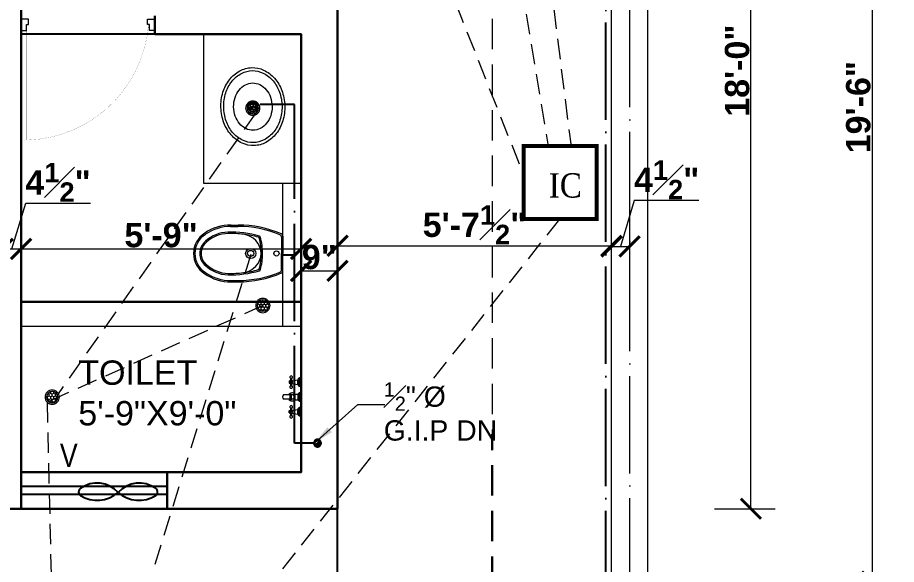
# Model space of a CAD drawing. Header units: feet. Extents: x 18471 to 30550, y -13540 to -11719.
# Drawn here: x 19009.2 to 19225.8, y -13185.5 to -13050.7 of the extents above; entities that cross this region are included whole.
import ezdxf

# ---------------------------------------------------------------- set-up
doc = ezdxf.new("R2010")
doc.units = ezdxf.units.FT
doc.header["$MEASUREMENT"] = 0
doc.header["$PDMODE"] = 2
for name, pattern in [('ACAD_ISO03W100', [30, 12, -18]), ('ACAD_ISO04W100', [30, 24, -3, 0, -3]), ('DASHED', [0.75, 0.5, -0.25])]:
    doc.linetypes.add(name, pattern=pattern)
doc.layers.get('0').update_dxf_attribs({"lineweight": 30})
for name, color, linetype in [('BLK_1_FLR_0_BATH', 7, 'Continuous'), ('BLK_1_FLR_0_CHAJJA', 7, 'Continuous'), ('BLK_1_FLR_0_WATER_CLOSET', 7, 'Continuous'), ('W2', 173, 'Continuous')]:
    doc.layers.add(name, color=color, linetype=linetype)
doc.layers.add('BLK_1_FLR_0_BLT_UP_AREA', color=25, linetype='Continuous', true_color=0x995f4c, plot=False)
for name, color, linetype, lineweight in [('center line', 253, 'ACAD_ISO04W100', 5), ('CWS', 94, 'Continuous', 9), ('DIM', 7, 'Continuous', 18), ('DOOR', 32, 'Continuous', 13), ('FIX', 212, 'Continuous', 13), ('HATCH', 9, 'Continuous', 20), ('JOINERY TEXT', 193, 'Continuous', 0), ('P & B WALL', 7, 'Continuous', 30), ('P-SOIL', 6, 'Continuous', 18), ('P-TEXT', 7, 'Continuous', 13), ('P-WASTE', 130, 'Continuous', 18), ('PL-C.W.S', 90, 'ACAD_ISO04W100', 25), ('PROJ', 30, 'ACAD_ISO03W100', 13), ('pub health ser', 22, 'Continuous', 30), ('SANIT_FIXTURES', 13, 'Continuous', 15), ('TEXT', 7, 'Continuous', 30), ('WALL', 10, 'Continuous', 30), ('wall 2', 7, 'Continuous', 40)]:
    doc.layers.add(name, color=color, linetype=linetype, lineweight=lineweight)
doc.styles.add('AR. TEXT 01', font='arialbd.ttf')
doc.styles.add('p.h tex', font='techb___.ttf')
doc.styles.add('PLU', font='times.ttf', dxfattribs={"width": 0.9})
doc.styles.get("Standard").update_dxf_attribs({"font": 'ARIALN.TTF'})
doc.styles.add('TEX02', font='GARA.TTF')
doc.dimstyles.new('DIM 50', dxfattribs={"dimtxt": 6, "dimasz": 3, "dimexe": 6, "dimexo": 4, "dimgap": 0.3125, "dimtad": 1, "dimzin": 3, "dimdsep": 46, "dimlunit": 4, "dimtxsty": 'AR. TEXT 01', "dimblk": 'DOT', "dimcen": 0.09, "dimclrd": 5, "dimclre": 5, "dimclrt": 5, "dimazin": 0, "dimtfac": 0.8, "dimtofl": 0, "dimtmove": 1, "dimatfit": 3, "dimfxl": 6, "dimfxlon": 1, "dimfrac": 1, "dimtolj": 1, "dimtzin": 0, "dimlwd": -1, "dimlwe": -1, "dimarcsym": 1})

# ---------------------------------------------------------------- blocks, each defined once
blk = doc.blocks.new('_ArchTick')
at = {"color": 0, "linetype": 'ByBlock', "const_width": 0.15}
blk.add_lwpolyline([(-0.5, -0.5), (0.5, 0.5)], dxfattribs=at)
blk = doc.blocks.new('*D235')
at = {"layer": 'Defpoints', "color": 0, "ltscale": 5, "transparency": 16777216}
for p in [(19164.58082653901, -12955.77760504758), (19189.95160185225, -12955.77760504758), (19088.08082653901, -13171.77760504758)]:
    blk.add_point(p, dxfattribs=at)
at = {"layer": 'DIM', "ltscale": 5, "transparency": 16777216}
for p, q in [((19180.95160185225, -12955.77760504758), (19195.95160185225, -12955.77760504758)), ((19189.95160185225, -13171.77760504758), (19189.95160185225, -12955.77760504758)), ((19180.95160185225, -13171.77760504758), (19195.95160185225, -13171.77760504758))]:
    blk.add_line(p, q, dxfattribs=at)
at = {"layer": 'DIM', "ltscale": 5, "transparency": 16777216, "xscale": 5, "yscale": 5, "zscale": 5}
for p, rotation in [((19189.95160185225, -12955.77760504758), 90), ((19189.95160185225, -13171.77760504758), 270)]:
    blk.add_blockref('_ArchTick', p, dxfattribs=dict(at, rotation=rotation))
at = {"layer": 'DIM', "ltscale": 5, "transparency": 16777216, "insert": (19186.57361754119, -13063.77760504758), "char_height": 6, "attachment_point": 5, "rotation": 90, "style": 'AR. TEXT 01'}
blk.add_mtext('\\A1;18\'-0"', dxfattribs=at)
blk = doc.blocks.new('Bide3')
for p, q in [((3.030474163774328, 1.64587500000027), (2.581068003226159, 1.64587500000027)), ((3.030474163774328, 1.56750000000045), (2.581068003226159, 1.56750000000045)), ((0, 0.99816597431277), (0, 0)), ((0.07837499999982, 0.94650474082357), (0.07837499999982, 0)), ((0, -0.99816597431186), (0, 0)), ((0.07837499999982, -0.9465047408225498), (0.07837499999982, 0)), ((3.030474163774328, -1.567499999999538), (2.581068003226159, -1.567499999999538)), ((3.030474163774328, -1.645874999999358), (2.581068003226159, -1.645874999999358))]:
    blk.add_line(p, q)
for centre, radius in [((0.3683625000002199, 0), 0.15283125), ((1.857487500000619, 0), 0.29390625), ((1.857487500000619, 0), 0.17634375)]:
    blk.add_circle(centre, radius)
for centre, radius, start, end in [((2.581068003226159, -4.624124999999366), 6.269999999999997, 90, 113.4601464925223), ((2.581068003226159, -4.624124999999366), 6.191625000000001, 90, 112.9740761476364), ((3.010154033268348, -0.995257543457), 2.641210710983874, 55.10129047885762, 90.4408089055502), ((3.010154033268348, -0.995257543457), 2.562835710983875, 55.10129047885762, 90.4408089055502), ((0.14107500000023, 0.99816597431277), 0.141075, 113.4601464925223, 180), ((0.21945000000005, 0.94650474082357), 0.141075, 112.9740761476364, 180), ((2.424646044922948, -0.05901609533862), 1.179960323554583, 97.2221090604311, 177.1331370409893), ((3.048877600748939, -5.032118789717967), 6.27045156825798, 88.75953023585043, 105.7777155424058), ((3.04105198581703, -4.99249102878764), 6.151792649778482, 97.14106631433752, 105.3934506340682), ((3.04105198581703, -4.99249102878764), 6.151792649778482, 88.8337232916008, 97.14106631432459), ((3.10784969047415, -0.78193072605245), 1.94083722242934, 47.44636179633839, 88.27524123241189), ((3.10308085896497, -0.78954019406319), 2.028043440197528, 47.49351988268332, 87.69564118244533), ((3.789065712392017, 0.00495292743653), 1.298472746638257, 359.7938897375645, 57.87335126201214), ((3.789065712392017, 0.00495292743653), 1.376847746638254, 359.7938897375645, 57.87335126201214), ((4.69466250000028, 0), 3.526874999999998, 164.2254022193193, 180), ((4.69466250000028, 0), 3.4485, 164.9675782764616, 180), ((1.360953128212599, 0.9417485094638799), 0.0627, 105.7780258989629, 164.2254022193193), ((1.424727234538289, 0.8781600080216097), 0.0627, 105.3934506340682, 164.9675782764616), ((3.899970908413017, 0.00441855450845), 0.8273613736125613, 359.7204865163672, 50.72212974896304), ((3.899970908413017, 0.00441855450845), 0.9057363736125617, 359.7204865163672, 50.72212974896304), ((4.69466250000028, 0), 3.526874999999998, 180, 195.7745977806806), ((2.424646044922948, 0.05901609533964), 1.179960323554583, 182.8668629590107, 262.7778909395689), ((4.69466250000028, 0), 3.4485, 180, 195.0324217235381), ((3.899970908413017, -0.00441855450754), 0.9057363736125617, 309.277870251037, 0.27951348363282), ((3.789065712392017, -0.00495292743574), 1.376847746638254, 302.1266487379879, 0.20611026243552), ((3.899970908413017, -0.00441855450754), 0.8273613736125613, 309.277870251037, 0.27951348363282), ((3.789065712392017, -0.00495292743574), 1.298472746638257, 302.1266487379879, 0.20611026243552), ((0.14107500000023, -0.99816597431186), 0.141075, 180, 246.5398535074776), ((0.21945000000005, -0.9465047408225498), 0.141075, 180, 247.0259238523635), ((1.360953128212599, -0.9417485094629698), 0.0627, 195.7745977806806, 254.2219741010371), ((3.048877600748939, 5.03211878971888), 6.27045156825798, 254.2222844575941, 271.2404697641495), ((1.424727234538289, -0.8781600080207), 0.0627, 195.0324217235381, 254.6065493659318), ((3.04105198581703, 4.992491028788546), 6.151792649778482, 254.6065493659318, 262.8589336856625), ((3.10784969047415, 0.78193072605325), 1.94083722242934, 271.7247587675881, 312.5536382036616), ((3.10308085896497, 0.78954019406422), 2.028043440197528, 272.3043588175547, 312.5064801173166), ((2.581068003226159, 4.62412500000016), 6.269999999999997, 246.5398535074776, 270), ((2.581068003226159, 4.62412500000016), 6.191625000000001, 247.0259238523635, 270), ((3.04105198581703, 4.992491028788546), 6.151792649778482, 262.8589336856754, 271.1662767083992), ((3.010154033268348, 0.9952575434577999), 2.641210710983874, 269.5591910944498, 304.8987095211424), ((3.010154033268348, 0.9952575434577999), 2.562835710983875, 269.5591910944498, 304.8987095211424)]:
    blk.add_arc(centre, radius, start, end)
blk = doc.blocks.new('Sink - Oval top')
at = {"layer": 'SANIT_FIXTURES'}
for p, q in [((-1, 0), (1, 0)), ((0, 1), (0, -1))]:
    blk.add_line(p, q, dxfattribs=at)
at = {"layer": 'SANIT_FIXTURES', "linetype": 'Continuous'}
for points in [[(-12.23371880354079, 0.3941914712608, 0.11763425658833), (-11.46456229543957, -3.361933235489118, 0.10446927966709), (-8.87874869107043, -6.80354197365057, 0.09001578960148), (-5.08275770067667, -9.07230980749051, 0.08191994915922), (-0.32272801227327, -10.01585280257211, 0.08191994915921), (4.488169920880968, -9.380701564817908, 0.09001578960148), (8.42234235915578, -7.361012898479428, 0.10446927966709), (11.22435122606941, -4.093009071543407, 0.11763425658833), (12.23371880354091, -0.3941914712608, 0.11763425658831), (11.46456229543992, 3.361933235488778, 0.10446927966708), (8.87874869107043, 6.80354197365057, 0.09001578960149), (5.082757700676318, 9.07230980749068, 0.08191994915921), (0.32272801227327, 10.01585280257211, 0.08191994915921), (-4.488169920880856, 9.38070156481797, 0.09001578960148), (-8.42234235915578, 7.361012898479428, 0.1044692796671), (-11.22435122606919, 4.09300907154363, 0.11763425658834)], [(-11.28627986850119, 0.15905971647373, 0.11862170018641), (-10.51590095791209, -3.253161772358108, 0.10467817218111), (-8.07180335056012, -6.358618019863338, 0.08956206646917), (-4.53769919322235, -8.3669719296098, 0.08118469889122), (-0.1289739026696, -9.151503558114367, 0.08118469889123), (4.300109150126218, -8.4915248651846, 0.08956206646918), (7.88940670821262, -6.58356242812761, 0.1046781721811), (10.42004782883111, -3.548216131892448, 0.1186217001864), (11.28627986850119, -0.15905971647362, 0.11862170018639), (10.51590095791221, 3.253161772358, 0.10467817218111), (8.07180335056012, 6.358618019863338, 0.08956206646918), (4.53769919322212, 8.36697192960992, 0.08118469889122), (0.1289739026696, 9.151503558114428, 0.08118469889121), (-4.300109150125877, 8.49152486518483, 0.08956206646917), (-7.88940670821262, 6.58356242812761, 0.1046781721811), (-10.42004782883111, 3.548216131892448, 0.11862170018639)], [(-7.4204523890329, 0.08298767816018, 0.11828256738568), (-6.907065465214477, -2.167464938077499, 0.10460745953773), (-5.29479147071208, -4.20998819202941, 0.0897179636261), (-2.966599981142509, -5.528122152688068, 0.08143608252771), (-0.06751351878552, -6.036810076758798, 0.08143608252772), (2.842224378240528, -5.59308596097787, 0.08971796362613), (5.199312936802018, -4.327350491993339, 0.10460745953769), (6.85686365682659, -2.321395784920349, 0.11828256738567), (7.420452389033017, -0.08298767816018, 0.1182825673857), (6.907065465214477, 2.16746493807761, 0.10460745953771), (5.29479147071208, 4.20998819202941, 0.08971796362613), (2.96659998114262, 5.528122152687839, 0.08143608252774), (0.06751351878552, 6.036810076758798, 0.08143608252772), (-2.84222437824064, 5.59308596097787, 0.08971796362612), (-5.199312936802018, 4.327350491993339, 0.1046074595377), (-6.85686365682648, 2.321395784920349, 0.11828256738567)]]:
    blk.add_lwpolyline(points, format="xyb", close=True, dxfattribs=at)
at = {"layer": 'SANIT_FIXTURES'}
for radius in [1.5, 1]:
    blk.add_circle((0, 0), radius, dxfattribs=at)
blk = doc.blocks.new('*D236')
at = {"layer": 'Defpoints', "color": 0, "transparency": 16777216}
for p in [(19155.58082653898, -13106.94402793159), (19088.080826539, -13122.03543892848), (19155.58082653898, -13122.03543892848)]:
    blk.add_point(p, dxfattribs=at)
at = {"layer": 'DIM', "ltscale": 5, "transparency": 16777216}
for p, q in [((19088.080826539, -13115.94402793159), (19088.080826539, -13100.94402793159)), ((19155.58082653898, -13115.94402793159), (19155.58082653898, -13100.94402793159)), ((19088.080826539, -13106.94402793159), (19155.58082653898, -13106.94402793159))]:
    blk.add_line(p, q, dxfattribs=at)
at = {"layer": 'DIM', "transparency": 16777216, "xscale": 5, "yscale": 5, "zscale": 5, "rotation": 180}
blk.add_blockref('_ArchTick', (19088.080826539, -13106.94402793159), dxfattribs=at)
at = {"layer": 'DIM', "transparency": 16777216, "xscale": 5, "yscale": 5, "zscale": 5}
blk.add_blockref('_ArchTick', (19155.58082653898, -13106.94402793159), dxfattribs=at)
at = {"layer": 'DIM', "transparency": 16777216, "insert": (19121.83082653899, -13101.76612793159), "char_height": 6, "attachment_point": 5, "style": 'AR. TEXT 01'}
blk.add_mtext('\\A1;5\'-7{\\H0.800000x;\\S1#2;}"', dxfattribs=at)
blk = doc.blocks.new('A$Cb508cf72')
at = {"layer": 'DOOR'}
for points in [[(1.593954704861969, 31.97784954943927), (1.593954704861969, 33.65484954940621), (2.1666480381682, 33.65484954940621), (2.1666480381682, 35.22784954936651), (-1.86284451e-05, 35.22784954936651), (-1.86284451e-05, 31.97784954943927), (1.593954704861969, 31.97784954943927)], [(37.4060080396448, 31.97784954943927), (37.4060080396448, 33.65484954940621), (36.83331470633857, 33.65484954940621), (36.83331470633857, 35.22784954936651), (38.99998137295188, 35.22784954936651), (38.99998137295188, 31.97784954943927), (37.4060080396448, 31.97784954943927)]]:
    blk.add_lwpolyline(points, dxfattribs=at)
at = {"layer": 'DOOR', "const_width": 0.03635174400107}
blk.add_lwpolyline([(37.11966137299896, 33.65484954940621, -0.38341128429114), (1.68249406036921, 0.01781754833064, -0.4142135623731)], format="xyb", dxfattribs=at)
blk.add_lwpolyline([(1.68249406036921, 0.01781754833064), (1.68249406036921, 33.34024954930646), (2.19304287509294, 33.34024954930646), (2.19304287509294, 0.01781754833064)], dxfattribs=at)
blk = doc.blocks.new('*D254')
at = {"layer": 'Defpoints', "color": 0, "ltscale": 5, "transparency": 16777216}
for p in [(19160.08082653909, -12955.77760504756), (19075.72018883907, -13189.77760504758), (19219.81440846907, -13189.77760504758)]:
    blk.add_point(p, dxfattribs=at)
at = {"layer": 'DIM', "ltscale": 5, "transparency": 16777216}
for p, q in [((19210.81440846907, -12955.77760504756), (19225.81440846908, -12955.77760504756)), ((19219.81440846907, -12955.77760504756), (19219.81440846907, -13189.77760504758)), ((19210.81440846907, -13189.77760504758), (19225.81440846908, -13189.77760504758))]:
    blk.add_line(p, q, dxfattribs=at)
at = {"layer": 'DIM', "ltscale": 5, "transparency": 16777216, "xscale": 5, "yscale": 5, "zscale": 5}
for p, rotation in [((19219.81440846907, -12955.77760504756), 90), ((19219.81440846907, -13189.77760504758), 270)]:
    blk.add_blockref('_ArchTick', p, dxfattribs=dict(at, rotation=rotation))
at = {"layer": 'DIM', "ltscale": 5, "transparency": 16777216, "insert": (19216.43642415802, -13072.77760504757), "char_height": 6, "attachment_point": 5, "rotation": 90, "style": 'AR. TEXT 01'}
blk.add_mtext('\\A1;19\'-6"', dxfattribs=at)
blk = doc.blocks.new('*D270')
at = {"layer": 'Defpoints', "color": 0, "ltscale": 5, "transparency": 16777216}
for p in [(19010.08082653898, -13107.73321783499), (19005.580826539, -13135.97498492539), (19010.08082653898, -13152.26208844825)]:
    blk.add_point(p, dxfattribs=at)
at = {"layer": 'DIM', "ltscale": 5, "transparency": 16777216}
for p, q in [((19007.83082653899, -13107.73321783499), (19011.21734512699, -13096.44482254167)), ((19011.21734512699, -13096.44482254167), (19027.16949383094, -13096.44482254167)), ((19005.580826539, -13116.73321783499), (19005.580826539, -13101.73321783499)), ((19010.08082653898, -13116.73321783499), (19010.08082653898, -13101.73321783499)), ((19005.580826539, -13107.73321783499), (19010.08082653898, -13107.73321783499))]:
    blk.add_line(p, q, dxfattribs=at)
at = {"layer": 'DIM', "ltscale": 5, "transparency": 16777216, "xscale": 5, "yscale": 5, "zscale": 5, "rotation": 180}
blk.add_blockref('_ArchTick', (19005.580826539, -13107.73321783499), dxfattribs=at)
at = {"layer": 'DIM', "ltscale": 5, "transparency": 16777216, "xscale": 5, "yscale": 5, "zscale": 5}
blk.add_blockref('_ArchTick', (19010.08082653898, -13107.73321783499), dxfattribs=at)
at = {"layer": 'DIM', "ltscale": 5, "transparency": 16777216, "insert": (19019.19341947896, -13091.31267724836), "char_height": 6, "attachment_point": 5, "style": 'AR. TEXT 01'}
blk.add_mtext('\\A1;4{\\H0.8x;\\S1#2;}"', dxfattribs=at)
blk = doc.blocks.new('*D271')
at = {"layer": 'Defpoints', "color": 0, "ltscale": 5, "transparency": 16777216}
for p in [(19079.080826539, -13107.73321783499), (19079.080826539, -13140.34724133011), (19010.08082653898, -13152.26208844825)]:
    blk.add_point(p, dxfattribs=at)
at = {"layer": 'DIM', "ltscale": 5, "transparency": 16777216}
for p, q in [((19010.08082653898, -13116.73321783499), (19010.08082653898, -13101.73321783499)), ((19079.080826539, -13116.73321783499), (19079.080826539, -13101.73321783499)), ((19010.08082653898, -13107.73321783499), (19079.080826539, -13107.73321783499))]:
    blk.add_line(p, q, dxfattribs=at)
at = {"layer": 'DIM', "ltscale": 5, "transparency": 16777216, "xscale": 5, "yscale": 5, "zscale": 5, "rotation": 180}
blk.add_blockref('_ArchTick', (19010.08082653898, -13107.73321783499), dxfattribs=at)
at = {"layer": 'DIM', "ltscale": 5, "transparency": 16777216, "xscale": 5, "yscale": 5, "zscale": 5}
blk.add_blockref('_ArchTick', (19079.080826539, -13107.73321783499), dxfattribs=at)
at = {"layer": 'DIM', "ltscale": 5, "transparency": 16777216, "insert": (19044.58082653899, -13104.35523352394), "char_height": 6, "attachment_point": 5, "style": 'AR. TEXT 01'}
blk.add_mtext('\\A1;5\'-9"', dxfattribs=at)
blk = doc.blocks.new('*D272')
at = {"layer": 'Defpoints', "color": 0, "ltscale": 5, "transparency": 16777216}
for p in [(19088.080826539, -13113.13941374893), (19079.080826539, -13140.34724133011), (19088.080826539, -13146.23085183829)]:
    blk.add_point(p, dxfattribs=at)
at = {"layer": 'DIM', "ltscale": 5, "transparency": 16777216}
for p, q in [((19079.080826539, -13122.13941374893), (19079.080826539, -13107.13941374893)), ((19088.080826539, -13122.13941374893), (19088.080826539, -13107.13941374893)), ((19079.080826539, -13113.13941374893), (19088.080826539, -13113.13941374893))]:
    blk.add_line(p, q, dxfattribs=at)
at = {"layer": 'DIM', "ltscale": 5, "transparency": 16777216, "xscale": 5, "yscale": 5, "zscale": 5, "rotation": 180}
blk.add_blockref('_ArchTick', (19079.080826539, -13113.13941374893), dxfattribs=at)
at = {"layer": 'DIM', "ltscale": 5, "transparency": 16777216, "xscale": 5, "yscale": 5, "zscale": 5}
blk.add_blockref('_ArchTick', (19088.080826539, -13113.13941374893), dxfattribs=at)
at = {"layer": 'DIM', "ltscale": 5, "transparency": 16777216, "insert": (19083.580826539, -13109.76142943788), "char_height": 6, "attachment_point": 5, "style": 'AR. TEXT 01'}
blk.add_mtext('\\A1;9"', dxfattribs=at)
blk = doc.blocks.new('*D296')
at = {"layer": 'Defpoints', "color": 0, "transparency": 16777216}
for p in [(19160.080826539, -13107.11199366298), (19155.58082653898, -13122.03543892848), (19160.080826539, -13122.03543892848)]:
    blk.add_point(p, dxfattribs=at)
at = {"layer": 'DIM', "ltscale": 5, "transparency": 16777216}
for p, q in [((19161.21577406663, -13095.82884366298), (19157.83082653899, -13107.11199366298)), ((19177.15677406663, -13095.82884366298), (19161.21577406663, -13095.82884366298)), ((19155.58082653898, -13116.11199366298), (19155.58082653898, -13101.11199366298)), ((19160.080826539, -13116.11199366298), (19160.080826539, -13101.11199366298)), ((19155.58082653898, -13107.11199366298), (19160.080826539, -13107.11199366298))]:
    blk.add_line(p, q, dxfattribs=at)
at = {"layer": 'DIM', "transparency": 16777216, "xscale": 5, "yscale": 5, "zscale": 5, "rotation": 180}
blk.add_blockref('_ArchTick', (19155.58082653898, -13107.11199366298), dxfattribs=at)
at = {"layer": 'DIM', "transparency": 16777216, "xscale": 5, "yscale": 5, "zscale": 5}
blk.add_blockref('_ArchTick', (19160.080826539, -13107.11199366298), dxfattribs=at)
at = {"layer": 'DIM', "transparency": 16777216, "insert": (19169.18627406663, -13090.70194366299), "char_height": 6, "attachment_point": 5, "style": 'AR. TEXT 01'}
blk.add_mtext('\\A1;4{\\H0.800000x;\\S1#2;}"', dxfattribs=at)
blk = doc.blocks.new('SDSD')
at = {"layer": 'P-WASTE'}
h = blk.add_hatch(dxfattribs=at)
h.set_pattern_fill('HONEY', color=1, scale=5, angle=89.99999999999999, style=0)
h.set_pattern_definition([(90, (-50211.70994705233, 107515.0274732832), (-0.9610410944236026, 1.664572011413838), [1.109714674275892, -2.219429348551784]), (210.0000000065067, (-50211.70994705233, 107515.0274732832), (-0.9610411007230739, -1.664572007776834), [1.109714674057612, -2.219429348115224]), (149.9999999934931, (-50211.70994705233, 107515.0274732832), (-1.922082195146676, 3.6370019e-09), [-2.219429348115224, 1.109714674057612])])
edge = h.paths.add_edge_path()
edge.add_ellipse((782.6991829816105, -7166.742797922514), major_axis=(2.510997668090563, 2.510997668090568), ratio=0.9999999999971002, start_angle=0, end_angle=360, ccw=False)
at = {"layer": 'P-WASTE', "extrusion": (0, 0, -1)}
for centre, major_axis, ratio, start_param, end_param in [((782.6991829816105, -7166.742797922309), (3.113637108428522, 3.113637108428522), 0.99999999999766, 3.141592653458931, 9.424777960638515), ((782.6991829816105, -7166.742797922514), (3.113637108428516, 3.113637108428521), 0.9999999999953298, 3.141592653458931, 9.424777960638515), ((782.6991829816105, -7166.742797922309), (2.510997668090565, 2.510997668090568), 0.9999999999971, 3.141592653459396, 9.424777960638982), ((782.6991829816105, -7166.742797922514), (2.510997668090565, 2.510997668090568), 0.9999999999971, 3.141592653459396, 9.424777960638982)]:
    blk.add_ellipse(centre, major_axis=major_axis, ratio=ratio, start_param=start_param, end_param=end_param, dxfattribs=at)
blk = doc.blocks.new('fdfff')
at = {"layer": 'FIX'}
for p, q in [((-439.9936460015013, -5099.794814732304, 0.20762841340752), (-439.9936460015013, -5098.092338620205, 0.20762841340752)), ((-439.7870236596209, -5098.078081011102, 0.22817528969225), (-439.7870236596209, -5099.809340666404, 0.20762841340752)), ((-439.6376845878258, -5098.23440669429, 0.22817528969225), (-439.6376845878258, -5099.652746658321, 0.22817528969225)), ((-438.2163880382141, -5098.639274051369, 1.070132213926159), (-439.5423170475113, -5098.413384540116, 1.070132213926159)), ((-439.5423170475113, -5098.413384540116, 1.070132213926159), (-439.5423170475113, -5099.473768812393, 1.070132213926159)), ((-438.2163880382141, -5099.247879301241, 1.070132213926159), (-439.5423170475113, -5099.473768812393, 1.070132213926159)), ((-437.8761535013033, -5098.079588376322, 1.070132213926159), (-438.205106988811, -5098.079588376322, 1.070132213926159)), ((-438.205106988811, -5098.079588376322, 1.070132213926159), (-438.205106988811, -5098.110718818439, 1.070132213926159)), ((-438.205106988811, -5099.807564976261, 1.070132213926159), (-438.205106988811, -5099.776434534056, 1.070132213926159)), ((-437.8761535013033, -5099.807564976261, 1.070132213926159), (-438.205106988811, -5099.807564976261, 1.070132213926159)), ((-438.1502720053247, -5098.557215489591, 1.070132213926159), (-437.9310915181995, -5098.557215489591, 1.070132213926159)), ((-438.1502720053247, -5099.329937862909, 1.070132213926159), (-437.9310915181995, -5099.329937862909, 1.070132213926159)), ((-437.9572165929129, -5098.160090196818, 1.070132213926159), (-438.1241469305241, -5098.160090196818, 1.070132213926159)), ((-437.9572165929129, -5099.727063155762, 1.070132213926159), (-438.1241469305241, -5099.727063155762, 1.070132213926159)), ((-437.8761535013033, -5098.079588376322, 1.070132213926159), (-437.8761535013033, -5098.110718818439, 1.070132213926159)), ((-437.8761535013033, -5099.807564976261, 1.070132213926159), (-437.8761535013033, -5099.776434534056, 1.070132213926159)), ((-437.8564111968151, -5098.635829710431, 1.070132213926159), (-437.8564111968151, -5098.711869751176, 1.070132213926159)), ((-437.8564111968151, -5099.251323642151, 1.070132213926159), (-437.8564111968151, -5099.17528360142, 1.070132213926159)), ((-437.7329530385032, -5098.636270803428, 1.070132213926159), (-437.7329530385032, -5099.250882549073, 1.070132213926159)), ((-437.6711387261166, -5098.666774950295, 1.070132213926159), (-437.7329530385032, -5098.666774950295, 1.070132213926159)), ((-437.6711387261166, -5099.220378402307, 1.070132213926159), (-437.7329530385032, -5099.220378402307, 1.070132213926159)), ((-437.6711387261166, -5098.666774950295, 1.070132213926159), (-437.6711387261166, -5099.220378402307, 1.070132213926159)), ((-437.6100551688286, -5098.729148853403, 1.070132213926159), (-437.6100551688286, -5099.158004499201, 1.070132213926159)), ((-439.9936460015013, -5101.40166845412, -0.64357942327109), (-439.9936460015013, -5103.104144566191, -0.64357942327109)), ((-439.7870236596209, -5101.387410844953, -0.62303254698635), (-439.7870236596209, -5103.118670500254, -0.64357942327109)), ((-439.6376845878258, -5101.544018196008, -0.62303254698635), (-439.6376845878258, -5102.962076492151, -0.62303254698635)), ((-438.9422280378346, -5101.643157002909, 1.070132213926159), (-439.6376845878258, -5101.643157002909, 1.070132213926159)), ((-438.9422280378346, -5101.643157002909, 1.070132213926159), (-438.9422280378346, -5102.885394816667, 1.070132213926159)), ((-438.9074385237178, -5101.628709930708, 1.070132213926159), (-438.9074385237178, -5102.899841888831, 1.070132213926159)), ((-438.5638060339259, -5101.784066761458), (-438.0423340749984, -5101.784066761458)), ((-438.0423340749984, -5102.888360252912, 1.070132213926159), (-438.0423340749984, -5101.579353504671, 1.070132213926159)), ((-438.0177171031244, -5102.894312139317, 1.070132213926159), (-438.0177171031244, -5101.573401618288, 1.070132213926159)), ((-437.8198283457022, -5101.573401618288, 1.070132213926159), (-437.8198283457022, -5102.894312139317, 1.070132213926159)), ((-437.7952113737118, -5101.579353504671, 1.070132213926159), (-437.7952113737118, -5102.888360252912, 1.070132213926159)), ((-437.7952113737118, -5101.784066761458), (-436.3390548183232, -5101.784066761458)), ((-438.9422280378346, -5102.885394816667, 1.070132213926159), (-439.6376845878258, -5102.885394816667, 1.070132213926159)), ((-438.5638060339259, -5102.74448505808), (-438.0423340749984, -5102.74448505808)), ((-437.7952113737118, -5102.74448505808), (-436.3390548183232, -5102.74448505808)), ((-439.9936460015013, -5104.733495657638, 0.20762841340752), (-439.9936460015013, -5106.435971769708, 0.20762841340752)), ((-439.7870236596209, -5106.450229378868, 0.22817528969225), (-439.7870236596209, -5104.718969723559, 0.20762841340752)), ((-439.6376845878258, -5106.293903695674, 0.22817528969225), (-439.6376845878258, -5104.875563731662, 0.22817528969225)), ((-438.2163880382141, -5105.280431088729, 1.070132213926159), (-439.5423170475113, -5105.054541577519, 1.070132213926159)), ((-439.5423170475113, -5105.054541577519, 1.070132213926159), (-439.5423170475113, -5106.114925849761, 1.070132213926159)), ((-437.8761535013033, -5104.720745413695, 1.070132213926159), (-438.205106988811, -5104.720745413695, 1.070132213926159)), ((-438.205106988811, -5104.720745413695, 1.070132213926159), (-438.205106988811, -5104.751875855887, 1.070132213926159)), ((-438.1502720053247, -5105.198372526995, 1.070132213926159), (-437.9310915181995, -5105.198372526995, 1.070132213926159)), ((-437.9572165929129, -5104.801247234149, 1.070132213926159), (-438.1241469305241, -5104.801247234149, 1.070132213926159)), ((-437.8761535013033, -5104.720745413695, 1.070132213926159), (-437.8761535013033, -5104.751875855887, 1.070132213926159)), ((-437.8564111968151, -5105.276986747828, 1.070132213926159), (-437.8564111968151, -5105.353026788449, 1.070132213926159)), ((-437.8564111968151, -5105.892480679511, 1.070132213926159), (-437.8564111968151, -5105.816440638811, 1.070132213926159)), ((-437.7329530385032, -5105.892039586477, 1.070132213926159), (-437.7329530385032, -5105.277427840883, 1.070132213926159)), ((-437.6711387261166, -5105.307931987656, 1.070132213926159), (-437.7329530385032, -5105.307931987656, 1.070132213926159)), ((-437.6711387261166, -5105.861535439689, 1.070132213926159), (-437.7329530385032, -5105.861535439689, 1.070132213926159)), ((-437.6711387261166, -5105.861535439689, 1.070132213926159), (-437.6711387261166, -5105.307931987656, 1.070132213926159)), ((-437.6100551688286, -5105.799161536561, 1.070132213926159), (-437.6100551688286, -5105.370305890772, 1.070132213926159)), ((-438.2163880382141, -5105.889036338595, 1.070132213926159), (-439.5423170475113, -5106.114925849761, 1.070132213926159)), ((-438.205106988811, -5106.448722013643, 1.070132213926159), (-438.205106988811, -5106.417591571428, 1.070132213926159)), ((-437.8761535013033, -5106.448722013643, 1.070132213926159), (-438.205106988811, -5106.448722013643, 1.070132213926159)), ((-438.1502720053247, -5105.971094900327, 1.070132213926159), (-437.9310915181995, -5105.971094900327, 1.070132213926159)), ((-437.9572165929129, -5106.368220193107, 1.070132213926159), (-438.1241469305241, -5106.368220193107, 1.070132213926159)), ((-437.8761535013033, -5106.448722013643, 1.070132213926159), (-437.8761535013033, -5106.417591571428, 1.070132213926159))]:
    blk.add_line(p, q, dxfattribs=at)
for centre in [(-438.0406817617186, -5098.943576676255, -0.5864398341488803), (-438.0406817617186, -5105.584733713709, -0.5864398341488803)]:
    blk.add_circle(centre, 0.0820232687790191, dxfattribs=at)
for centre, radius, start, end in [((-438.0406817617186, -5097.833033056319, 0.19733891487661), 0.2960358240422817, 303.6067164626585, 236.3932835373415), ((-439.8887157135177, -5098.108106581727, 0.20762841340752), 0.1061084065881228, 16.58870761552081, 171.4540590152905), ((-439.8887157135177, -5099.779046770782, 0.20762841340752), 0.1061084065881228, 188.5459409847095, 343.4112923844792), ((-439.7190729585997, -5098.057221847092, 0.22817528969225), 0.0710019746964819, 196.8581806348353, 267.4116657366103), ((-439.7190729585997, -5099.829931505403, 0.22817528969225), 0.0710019746964819, 92.5883342633898, 163.1418193651646), ((-439.7263056866067, -5098.218159492842, 0.22817528969225), 0.0900981171500153, 349.6111421854599, 87.43871116543016), ((-439.7263056866067, -5099.66899385977, 0.22817528969225), 0.0900981171500153, 272.5612888345698, 10.38885781454017), ((-439.6717213939118, -5098.521132158378, 1.070132213926159), 0.1683895308833376, 39.7822189855939, 78.33837664191098), ((-439.6717213939118, -5099.36602119419, 1.070132213926159), 0.1683895308833376, 281.6616233580891, 320.2177810144061), ((-438.0406817617186, -5098.943576676255, -0.5864398341488803), 0.2960468548223106, 125.8538504705797, 234.1461495294202), ((-438.0406817617186, -5100.054120296249, 0.19733891487661), 0.2960358240422817, 123.6067164626584, 56.39328353734151), ((-438.0979048660083, -5098.66714936601, 1.070132213926159), 0.1217693494315759, 115.4708534690639, 197.4312066331036), ((-438.0979048660083, -5099.220003986506, 1.070132213926159), 0.1217693494315759, 162.5687933668963, 244.5291465309361), ((-438.0406817617186, -5098.943576676255, -0.5864398341488803), 0.2960468548223106, 234.1461495294202, 125.8538504705797), ((-438.1328376815071, -5098.083294132042, 1.070132213926159), 0.0772979055238589, 200.7807033480267, 276.5323884085066), ((-438.1328376815071, -5099.803859220461, 1.070132213926159), 0.0772979055238589, 83.46761159149342, 159.2192966519733), ((-439.3257287006126, -5098.280465544776, 1.070132213926159), 1.207596362525283, 346.7515409576356, 5.720845926215266), ((-439.3257287006126, -5099.606687807725, 1.070132213926159), 1.207596362525283, 354.2791540737847, 13.24845904236436), ((-436.7556348228244, -5098.280465544776, 1.070132213926159), 1.207596362525283, 174.2791540737846, 193.2484590423643), ((-436.7556348228244, -5099.606687807725, 1.070132213926159), 1.207596362525283, 166.7515409576356, 185.7208459262151), ((-437.9484228086075, -5098.083294132042, 1.070132213926159), 0.0772979055238589, 263.4676115914934, 339.2192966519734), ((-437.9484228086075, -5099.803859220461, 1.070132213926159), 0.0772979055238589, 20.78070334802668, 96.53238840850653), ((-437.9834586575161, -5098.66714936601, 1.070132213926159), 0.1217693494315759, 342.5687933668964, 64.5291465309361), ((-437.9834586575161, -5099.220003986506, 1.070132213926159), 0.1217693494315759, 295.4708534690638, 17.43120663310359), ((-437.7951816226121, -5098.775857415471, 1.070132213926159), 0.1528293785214648, 65.97238845840135, 113.6181989813814), ((-437.7951816226121, -5099.11129593711, 1.070132213926159), 0.1528293785214648, 246.3818010186186, 294.0276115415987), ((-437.6874965070165, -5098.743891237326, 1.070132213926159), 0.0788320919670414, 10.77833825125858, 78.02402359804032), ((-437.6874965070165, -5099.143262115255, 1.070132213926159), 0.0788320919670414, 281.9759764019597, 349.2216617487414), ((-439.8887157135177, -5101.417436415628, -0.64357942327109), 0.1061084065881228, 16.58870761552081, 171.4540590152905), ((-439.7190729585997, -5101.366551680943, -0.62303254698635), 0.0710019746964819, 196.8581806348353, 267.4116657366103), ((-439.7379514951023, -5101.537042764008, -0.62303254698635), 0.1005092501170441, 356.0204226082332, 81.02943074122697), ((-438.9406922832129, -5101.597743930375, 1.070132213926159), 0.0454390328152913, 268.0631406409744, 317.0402371382626), ((-438.2591341615189, -5102.264275909736, 0.2274752523048), 0.9073167708099047, 31.95566866844981, 135.6046319082383), ((-437.9772300153272, -5102.26426442853), 0.7580641298657237, 140.694691672089, 219.305308327911), ((-437.9187727243988, -5102.036518843888, 1.070132213926159), 0.4735689546355308, 74.87562468803317, 105.1243753119668), ((-436.7657116207118, -5102.264275909736), 0.642368160172695, 311.6204880951193, 48.37951190488075), ((-439.8887157135177, -5103.088376604659, -0.64357942327109), 0.1061084065881228, 188.5459409847095, 343.4112923844792), ((-439.7190729585997, -5103.13926133934, -0.62303254698635), 0.0710019746964819, 92.5883342633898, 163.1418193651646), ((-439.7379514951023, -5102.969051924148, -0.62303254698635), 0.1005092501170441, 278.970569258773, 3.97957739176681), ((-438.9406922832129, -5102.930807889258, 1.070132213926159), 0.0454390328152913, 42.95976286234757, 91.93685935902559), ((-438.2591341615189, -5102.264275909736, 0.2274752523048), 0.9073167708099047, 224.3953680917617, 328.0443313315501), ((-437.9187727243988, -5102.431194913719, 1.070132213926159), 0.4735689546355308, 254.8756246880333, 285.1243753119667), ((-439.8887157135177, -5104.749263619094, 0.20762841340752), 0.1061084065881228, 16.58870761552081, 171.4540590152905), ((-439.7190729585997, -5104.698378884473, 0.22817528969225), 0.0710019746964819, 196.8581806348353, 267.4116657366103), ((-439.7263056866067, -5104.859316530208, 0.22817528969225), 0.0900981171500153, 349.6111421854599, 87.43871116543016), ((-439.6286175491114, -5105.077071024918, 1.070132213926159), 0.089192783151332, 14.63098900816078, 95.83457521870675), ((-438.0406817617186, -5105.584733713709, -0.5864398341488803), 0.2960468548223106, 125.8538504705797, 234.1461495294202), ((-438.0406817617186, -5104.474190093693, 0.19733891487661), 0.2960358240422817, 303.6067164626585, 236.3932835373415), ((-438.0979048660083, -5105.308306403407, 1.070132213926159), 0.1217693494315759, 115.4708534690639, 197.4312066331036), ((-438.0979048660083, -5105.861161023888, 1.070132213926159), 0.1217693494315759, 162.5687933668963, 244.5291465309361), ((-438.0406817617186, -5105.584733713709, -0.5864398341488803), 0.2960468548223106, 234.1461495294202, 125.8538504705797), ((-438.1328376815071, -5104.724451169408, 1.070132213926159), 0.0772979055238589, 200.7807033480267, 276.5323884085066), ((-439.3257287006126, -5104.921622582267, 1.070132213926159), 1.207596362525283, 346.7515409576356, 5.720845926215266), ((-436.7556348228244, -5104.921622582267, 1.070132213926159), 1.207596362525283, 174.2791540737846, 193.2484590423643), ((-437.9484228086075, -5104.724451169408, 1.070132213926159), 0.0772979055238589, 263.4676115914934, 339.2192966519734), ((-437.9834586575161, -5105.308306403407, 1.070132213926159), 0.1217693494315759, 342.5687933668964, 64.5291465309361), ((-437.9834586575161, -5105.861161023888, 1.070132213926159), 0.1217693494315759, 295.4708534690638, 17.43120663310359), ((-437.7951816226121, -5105.417014452876, 1.070132213926159), 0.1528293785214648, 65.97238845840135, 113.6181989813814), ((-437.6874965070165, -5105.38504827473, 1.070132213926159), 0.0788320919670414, 10.77833825125858, 78.02402359804032), ((-437.6874965070165, -5105.784419152609, 1.070132213926159), 0.0788320919670414, 281.9759764019597, 349.2216617487414), ((-439.8887157135177, -5106.42020380818, 0.20762841340752), 0.1061084065881228, 188.5459409847095, 343.4112923844792), ((-439.7190729585997, -5106.471088542879, 0.22817528969225), 0.0710019746964819, 92.5883342633898, 163.1418193651646), ((-439.7263056866067, -5106.310150897129, 0.22817528969225), 0.0900981171500153, 272.5612888345698, 10.38885781454017), ((-439.6286175491114, -5106.092396402408, 1.070132213926159), 0.089192783151332, 264.1654247812933, 345.3690109918392), ((-438.0406817617186, -5106.695277333725, 0.19733891487661), 0.2960358240422817, 123.6067164626584, 56.39328353734151), ((-438.1328376815071, -5106.445016257822, 1.070132213926159), 0.0772979055238589, 83.46761159149342, 159.2192966519733), ((-439.3257287006126, -5106.247844845158, 1.070132213926159), 1.207596362525283, 354.2791540737847, 13.24845904236436), ((-436.7556348228244, -5106.247844845158, 1.070132213926159), 1.207596362525283, 166.7515409576356, 185.7208459262151), ((-437.9484228086075, -5106.445016257822, 1.070132213926159), 0.0772979055238589, 20.78070334802668, 96.53238840850653), ((-437.7951816226121, -5105.752452974477, 1.070132213926159), 0.1528293785214648, 246.3818010186186, 294.0276115415987)]:
    blk.add_arc(centre, radius, start, end, dxfattribs=at)
blk = doc.blocks.new('DF DF')
at = {"layer": 'PL-C.W.S', "ltscale": 2}
h = blk.add_hatch(dxfattribs=at)
h.set_pattern_fill('JIS_LC_20', color=256, scale=0.00030976, style=0)
h.set_pattern_definition([(135.0000000015881, (-713.6371133431317, -1892.405334894047), (0.0045997013275512, 0.0045997013272962), []), (135.0000000015881, (-713.6372434423317, -1892.405334894047), (0.0045997013275512, 0.0045997013272962), [])])
edge = h.paths.add_edge_path()
edge.add_ellipse((-1141.155969474507, -1786.047756641909), major_axis=(-0.0172638459292222, 3.67380965955e-05), ratio=0.9999999999448315, start_angle=109.7335148373989, end_angle=250.5103398213486)
edge.add_ellipse((-1141.150174988148, -1786.064019041909), major_axis=(-0.0325247972641925, 1.33438009235e-05), ratio=0.9999999999445645, start_angle=180.0235064780413, end_angle=270.02350647804116, ccw=False)
edge.add_ellipse((-1141.150174988148, -1786.064019041909), major_axis=(0.0325247727854484, 4.20759883691e-05), ratio=0.9999999999445631, start_angle=269.92587879808355, end_angle=359.9258787994174, ccw=False)
edge.add_ellipse((-1141.143692296203, -1786.080281441909), major_axis=(0.0175068814637724, 7.0747587468e-06), ratio=0.9999999999445439, start_angle=111.71059004010041, end_angle=248.24310202751678, ccw=False)
at = {"layer": 'PL-C.W.S', "ltscale": 2, "extrusion": (0, 0, -1)}
for centre, major_axis, ratio, start_param, end_param in [((-1141.150174988148, -1786.064019041909), (0.0403307360506055, 3.58698504617e-05), 0.99999999994456, 3.142482045763561, 9.425667352943147), ((-1141.150174988148, -1786.064019041909), (0.0325247258547981, 6.94492913112e-05), 0.9999999999445602, 3.14372792710681, 9.426913234286395), ((-1141.157000834208, -1786.047895540491), (0.0175068160262084, -4.83866055586e-05), 0.9999999999442701, -1.194234800505054, 1.188707069907176), ((-1141.143692296203, -1786.080281441909), (-0.0175068160262084, 4.83866055586e-05), 0.9999999999442701, -1.194234800505054, 1.188707069907176)]:
    blk.add_ellipse(centre, major_axis=major_axis, ratio=ratio, start_param=start_param, end_param=end_param, dxfattribs=at)
blk = doc.blocks.new('_Dot')
at = {"color": 0, "linetype": 'ByBlock', "lineweight": -2}
blk.add_line((-0.5, 0), (-1, 0), dxfattribs=at)
at = {"color": 0, "linetype": 'ByBlock', "const_width": 0.5}
blk.add_lwpolyline([(-0.25, 0, 1), (0.25, 0, 1)], format="xyb", close=True, dxfattribs=at)
blk = doc.blocks.new('SWFEFF')
at = {"layer": 'wall 2', "color": 5, "lineweight": 25, "ltscale": 5}
for centre, radius, start, end in [((-258541.7183736895, -43834.97410130199), 26.47758639121562, 41.21677261851282, 126.6697224248475), ((-258501.8843248699, -43834.97410130199), 26.47758639121562, 53.33027757539385, 138.7832273808153), ((-258555.0844647887, -43817.11445744663), 4.170635699727545, 125.9138112812835, 232.2917208341556), ((-258541.7183736895, -43794.13984514807), 30.71941671485702, 238.7922875635669, 310.417536066181), ((-258501.8843248699, -43794.13984514807), 30.71941671485702, 229.5824639336302, 301.2077124357013), ((-258488.5182337707, -43817.11445744663), 4.170635699727545, 307.7082791660243, 54.08618871891192)]:
    blk.add_arc(centre, radius, start, end, dxfattribs=at)

msp = doc.modelspace()

# ---------------------------------------------------------------- linework, layer by layer
at = {"layer": 'BLK_1_FLR_0_BATH', "color": 3, "elevation": 0.9581601431385401}
msp.add_lwpolyline([(19010.08082653898, -13162.77760504752), (19079.080826539, -13162.77760504752), (19079.080826539, -13120.77760504751), (19010.08082653898, -13120.77760504751)], close=True, dxfattribs=at)
at = {"layer": 'BLK_1_FLR_0_BLT_UP_AREA', "color": 25, "elevation": 0.9581601431385401}
msp.add_lwpolyline([(18575.08082653883, -12532.77760504469), (18933.58082653883, -12532.77760504434), (18933.58082653902, -12487.77760504466), (19160.08082653883, -12487.77760504466), (19160.08082653902, -12955.77760504754), (19088.08082653902, -12955.77760504464), (19088.080826539, -13171.77760504757), (18701.08082653902, -13171.77760504764), (18701.080826539, -12955.77760504464), (18575.08082653883, -12955.77760504754), (18575.08082653842, -12532.77760504469)], dxfattribs=at)
at = {"layer": 'BLK_1_FLR_0_BLT_UP_AREA', "color": 1, "elevation": 0.9581601431385401}
msp.add_lwpolyline([(18701.10282653899, -13045.69263389042), (19088.102826539, -13045.69263389042), (19088.080826539, -13171.77760504757), (18701.080826539, -13171.77760504757)], close=True, dxfattribs=at)
at = {"layer": 'BLK_1_FLR_0_CHAJJA', "elevation": 0.9581601431385401}
msp.add_lwpolyline([(18701.08082653901, -13243.77760504762), (19088.08082653905, -13243.77760504762), (19088.08082653905, -13171.77760504755), (18701.08082653901, -13171.77760504755)], close=True, dxfattribs=at)
at = {"layer": 'BLK_1_FLR_0_WATER_CLOSET', "color": 3, "elevation": 0.9581601431385401}
msp.add_lwpolyline([(19010.08082653898, -13120.77760504751), (19079.080826539, -13120.77760504751), (19079.080826539, -13054.77760504757), (19010.08082653898, -13054.77760504757)], close=True, dxfattribs=at)
at = {"layer": 'center line'}
msp.add_line((19160.080826539, -13313.56706500892, 0.9581601431385401), (19160.080826539, -12997.77760504755, 0.9581601431385401), dxfattribs=at)
at = {"layer": 'center line', "elevation": 0.9581601431385401}
msp.add_lwpolyline([(19088.080826539, -13171.77760504757), (19088.080826539, -13189.77760504757), (18701.080826539, -13189.77760504765), (18701.080826539, -13171.77760504757)], dxfattribs=at)
at = {"layer": 'HATCH'}
msp.add_line((19010.080826539, -13126.77760504757, 0.9581601431385401), (19079.08082653895, -13126.77760504751, 0.9581601431385401), dxfattribs=at)
at = {"layer": 'P & B WALL', "color": 183, "lineweight": 20}
for p, q in [((19155.58082653898, -13310.56706500892, 0.9581601431385401), (19155.58082653898, -12955.77760504754, 0.9581601431385401)), ((19164.580826539, -13310.56706500892, 0.9581601431385401), (19164.580826539, -12955.77760504754, 0.9581601431385401))]:
    msp.add_line(p, q, dxfattribs=at)
at = {"layer": 'P-SOIL', "linetype": 'DASHED', "ltscale": 10, "elevation": 0.9581601431385401}
for points in [[(19090.07640051877, -12783.54844497507), (19139.96141855495, -13082.37970231142)], [(19111.41523023004, -12810.38981948177), (19145.61161523591, -13082.37970231142)], [(19142.79138904874, -13100.37970231142), (19027.10518161817, -13246.40343338967)], [(19066.68510975176, -13109.09243711051), (19024.18275074783, -13246.40343338967)]]:
    msp.add_lwpolyline(points, dxfattribs=at)
at = {"layer": 'P-WASTE', "linetype": 'DASHED', "ltscale": 10}
msp.add_line((19100.66576302886, -13005.3741141855, 0.9581601431385401), (19133.96129072183, -13089.62392516494, 0.9581601431385401), dxfattribs=at)
at = {"layer": 'P-WASTE', "linetype": 'DASHED', "ltscale": 10, "elevation": 0.9581601431385401}
for points in [[(19067.96013031359, -13074.18411327207), (19019.03538221335, -13143.6719394393)], [(19069.6853740196, -13121.68952023993), (19069.6853740196, -13121.68952023993), (19016.50407891958, -13145.52090794044), (19017.77053508865, -13201.37812715427)]]:
    msp.add_lwpolyline(points, dxfattribs=at)
at = {"layer": 'PL-C.W.S', "elevation": 0.9581601431385401}
for points in [[(18792.49608425358, -13334.06008942917), (18792.49608425358, -13286.57723253557), (19154.17934485308, -13286.57723253557), (19154.17934485308, -12768.13818214495), (19139.05976904724, -12768.13818214495), (19139.05976904724, -12760.08666333897)], [(19082.20721968611, -13155.60208362021), (19077.46141855495, -13155.60208362021), (19077.46141855495, -13072.11899652313), (19068.96141855495, -13072.11899652313)], [(19077.46141855495, -13109.23321783499), (19074.580826539, -13109.23321783499)]]:
    msp.add_lwpolyline(points, dxfattribs=at)
at = {"layer": 'PROJ', "linetype": 'DASHED', "ltscale": 10}
msp.add_line((19088.08082653895, -13243.77760504757, 0.9581601431385401), (19088.08082653905, -13171.77760504751, 0.9581601431385401), dxfattribs=at)
at = {"layer": 'pub health ser', "const_width": 1, "elevation": 0.9581601431385401}
msp.add_lwpolyline([(19151.96129072183, -13100.37970231142), (19147.46129072183, -13100.37970231142), (19142.96129072183, -13100.37970231142), (19133.96129072183, -13100.37970231142), (19133.96129072183, -13082.37970231142), (19151.96129072183, -13082.37970231142), (19151.96129072183, -13100.37970231142)], dxfattribs=at)
at = {"layer": 'SANIT_FIXTURES'}
for p, q in [((19055.080826539, -13091.63738958629, 0.9581601431385401), (19055.08082653898, -13054.77760504751, 0.9581601431385401)), ((19074.580826539, -13091.63738958629, 0.9581601431385401), (19055.080826539, -13091.63738958629, 0.9581601431385401))]:
    msp.add_line(p, q, dxfattribs=at)
at = {"layer": 'W2'}
for p, q in [((19046.080826539, -13162.77760504757, 0.9581601431385401), (19010.080826539, -13162.77760504757, 0.9581601431385401)), ((19046.080826539, -13166.27760504757, 0.9581601431385447), (19010.080826539, -13166.27760504757, 0.9581601431385447)), ((19046.080826539, -13168.27760504757, 0.9581601431385447), (19010.080826539, -13168.27760504757, 0.9581601431385447)), ((19010.080826539, -13171.77760504757, 0.9581601431385401), (19046.080826539, -13171.77760504757, 0.9581601431385401))]:
    msp.add_line(p, q, dxfattribs=at)
at = {"layer": 'WALL', "color": 3, "linetype": 'DASHED', "lineweight": 13, "ltscale": 15}
msp.add_line((19126.21740476835, -12398.48272398017, 0.9581601431385401), (19126.21740476835, -13153.3733029975, 0.9581601431385401), dxfattribs=at)
at = {"layer": 'WALL'}
for p, q in [((19088.080826539, -13171.77760504754, 0.9581601431385401), (19088.080826539, -12947.77760504757, 0.9581601431385401)), ((19010.08082653898, -13171.77760504758, 0.9581601431385401), (19010.080826539, -13018.85440954077, 0.9581601431385401)), ((19043.080826539, -13054.77760504757, 0.9581601431385401), (19043.080826539, -13050.27760504757, 0.9581601431385401)), ((19043.080826539, -13054.77760504757, 0.9581601431385401), (19079.08082653898, -13054.77760504757, 0.9581601431385401)), ((19079.080826539, -13162.77760504757, 0.9581601431385401), (19079.080826539, -13054.77760504757, 0.9581601431385401)), ((19046.080826539, -13162.77760504757, 0.9581601431385401), (19079.080826539, -13162.77760504757, 0.9581601431385401)), ((19046.080826539, -13171.77760504757, 0.9581601431385401), (19046.080826539, -13162.77760504757, 0.9581601431385401)), ((18968.080826539, -13171.77760504752, 0.9581601431385401), (19010.08082653898, -13171.77760504758, 0.9581601431385401)), ((19046.080826539, -13171.77760504757, 0.9581601431385401), (19088.080826539, -13171.77760504755, 0.9581601431385401))]:
    msp.add_line(p, q, dxfattribs=at)
at = {"layer": 'WALL', "lineweight": 20, "ltscale": 5}
for p in [(19074.580826539, -13126.77760504752, 0.9581601431385401), (19079.080826539, -13091.63738958629, 0.9581601431385401)]:
    msp.add_line(p, (19074.580826539, -13091.63738958629, 0.9581601431385401), dxfattribs=at)
at = {"layer": 'WALL', "color": 3, "linetype": 'DASHED', "ltscale": 15}
msp.add_line((19126.21740476835, -13236.04626460541, 0.9581601431385401), (19126.21740476835, -13153.3733029975, 0.9581601431385401), dxfattribs=at)

# ---------------------------------------------------------------- block references
at = {"layer": 'FIX', "xscale": 1.10000000000582, "yscale": 1.10000000000582, "zscale": 1.10000000000582, "rotation": 180}
msp.add_blockref('fdfff', (18594.80534779164, -18756.69805751801, 0.70793736560194), dxfattribs=at)
at = {"layer": 'HATCH', "ltscale": 5, "xscale": 0.8461538461238401, "yscale": 0.8461538461238401, "zscale": 0.8461538461238401}
msp.add_blockref('A$Cb508cf72', (19010.08084230153, -13080.91539819728, 0.9581601431385401), dxfattribs=at)
at = {"layer": 'P-WASTE', "xscale": 0.3999999999941799, "yscale": 0.3999999999941799, "zscale": 0.3999999999941799}
for p in [(18754.10137889158, -10206.35567573155, 0.9581601431385401), (18756.60570083151, -10254.99240111265, 0.9581601431385401), (18704.66986057484, -10277.5783339698, 0.9581601431385401)]:
    msp.add_blockref('SDSD', p, dxfattribs=at)
at = {"layer": 'PL-C.W.S', "xscale": 22.60173912992468, "yscale": 22.60173912992468, "zscale": 22.60173912992468}
msp.add_blockref('DF DF', (44875.09732761128, 27212.55175483085, 0.9581601431385401), dxfattribs=at)
at = {"layer": 'SANIT_FIXTURES'}
for name, p, xscale, yscale, zscale, rotation in [('Sink - Oval top', (19067.20025024255, -13072.64565370997, 0.9581601431385401), -0.7855516718700501, 0.7855516718700501, 0.7855516718700501, 89.99999999999991), ('Bide3', (19074.58082653901, -13108.84110628699, 0.9581601431385401), 4.258682687658069, 4.258682687658069, 4.258682687658069, 180)]:
    msp.add_blockref(name, p, dxfattribs=dict(at, xscale=xscale, yscale=yscale, zscale=zscale, rotation=rotation))
at = {"layer": 'TEXT', "lineweight": 18, "xscale": 0.25981214408161, "yscale": 0.25981214408161, "zscale": 0.25981214408161}
msp.add_blockref('SWFEFF', (86201.09505072399, -1783.45176858141, 0.9581601431385401), dxfattribs=at)

# ---------------------------------------------------------------- texts
at = {"layer": 'CWS', "ltscale": 0.2, "insert": (19099.46455107485, -13155.04722356485, 0.9581601431385401), "char_height": 5, "width": 53.92359098510496, "attachment_point": 7, "style": 'p.h tex'}
msp.add_mtext('\\A1;{\\fArial|b0|i0|c0|p34;\\H0.7x;\\S1#2;\\H1.429x;" %%C \\PG.I.P DN}', dxfattribs=at)
at = {"layer": 'JOINERY TEXT', "insert": (19019.63975409104, -13155.70761259913, 0.9581601431385401), "char_height": 5.75, "width": 20.94494535614012, "attachment_point": 1}
msp.add_mtext('\\A1;V', dxfattribs=at)
at = {"layer": 'P-TEXT', "style": 'PLU', "width": 0.9}
msp.add_text('IC', height=6, dxfattribs=at).set_placement((19140.13005455188, -13095.06706500892, 0.9581601431385401))
at = {"layer": 'TEXT', "insert": (19024.17544663404, -13135.22251925065, 0.9581601431385401), "char_height": 6, "width": 40.33815679993312, "attachment_point": 1, "style": 'TEX02'}
msp.add_mtext('\\A1;{\\fArial|b0|i0|c0|p34;TOILET\\P5\'-9"X9\'-0"}', dxfattribs=at)

# ---------------------------------------------------------------- dimensions: what is measured, and where the dimension line sits
at = {"layer": 'DIM', "ltscale": 5}
for base, p1, p2, picture, middle in [((19219.81440846907, -13189.77760504758, 0.9581601431385401), (19160.08082653908, -12955.77760504755, 0.9581601431385401), (19075.72018883906, -13189.77760504757, 0.9581601431385401), '*D254', (19216.43642415802, -13072.77760504757, 0.9581601431385401)), ((19189.95160185225, -12955.77760504758, 0.9581601431385401), (19088.080826539, -13171.77760504757, 0.9581601431385401), (19164.580826539, -12955.77760504757, 0.9581601431385401), '*D235', (19186.57361754119, -13063.77760504758, 0.9581601431385401))]:
    dim = msp.add_linear_dim(base=base, p1=p1, p2=p2, angle=90, dimstyle='DIM 50', override={"dimtxt": 6, "dimasz": 5, "dimblk": 'ArchTick', "dimclrd": 256, "dimclre": 256, "dimclrt": 256, "dimfxl": 9}, dxfattribs=at)
    dim.commit()
    dim.dimension.update_dxf_attribs({"geometry": picture, "text_midpoint": middle})
for base, p1, p2, picture, middle in [((19010.08082653898, -13107.73321783499, 0.9581601431385401), (19005.580826539, -13135.97498492539, 0.9581601431385401), (19010.08082653898, -13152.26208844825, 0.9581601431385401), '*D270', (19011.52984512699, -13091.31267724836, 0.9581601431385401)), ((19160.080826539, -13107.11199366298, 0.9581601431385401), (19155.58082653898, -13122.03543892848, 0.9581601431385401), (19160.080826539, -13122.03543892848, 0.9581601431385401), '*D296', (19161.52827406663, -13090.70194366299, 0.9581601431385401)), ((19155.58082653898, -13106.94402793159, 0.9581601431385401), (19088.080826539, -13122.03543892848, 0.9581601431385401), (19155.58082653898, -13122.03543892848, 0.9581601431385401), '*D236', (19121.83082653899, -13101.76612793159, 0.9581601431385401)), ((19079.080826539, -13107.73321783499, 0.9581601431385401), (19010.08082653898, -13152.26208844825, 0.9581601431385401), (19079.080826539, -13140.34724133011, 0.9581601431385401), '*D271', (19044.58082653899, -13104.35523352394, 0.9581601431385401)), ((19088.080826539, -13113.13941374893, 0.9581601431385401), (19079.080826539, -13140.34724133011, 0.9581601431385401), (19088.080826539, -13146.23085183829, 0.9581601431385401), '*D272', (19083.580826539, -13109.76142943788, 0.9581601431385401))]:
    dim = msp.add_linear_dim(base=base, p1=p1, p2=p2, dimstyle='DIM 50', override={"dimtxt": 6, "dimasz": 5, "dimblk": 'ArchTick', "dimclrd": 256, "dimclre": 256, "dimclrt": 256, "dimfxl": 9}, dxfattribs=at)
    dim.commit()
    dim.dimension.update_dxf_attribs({"geometry": picture, "text_midpoint": middle})

# ---------------------------------------------------------------- leaders
at = {"layer": 'P-SOIL', "ltscale": 10}
msp.add_leader([(19082.38372299045, -13155.59073222117, 0.9581601431385401), (19093.10975043563, -13146.11822723183, 0.9581601431385401), (19099.74662838428, -13146.11822723183, 0.9581601431385401)], dimstyle='DIM 50', override={"dimasz": 5, "dimtad": 0}, dxfattribs=at)

doc.saveas('drawing.dxf')
